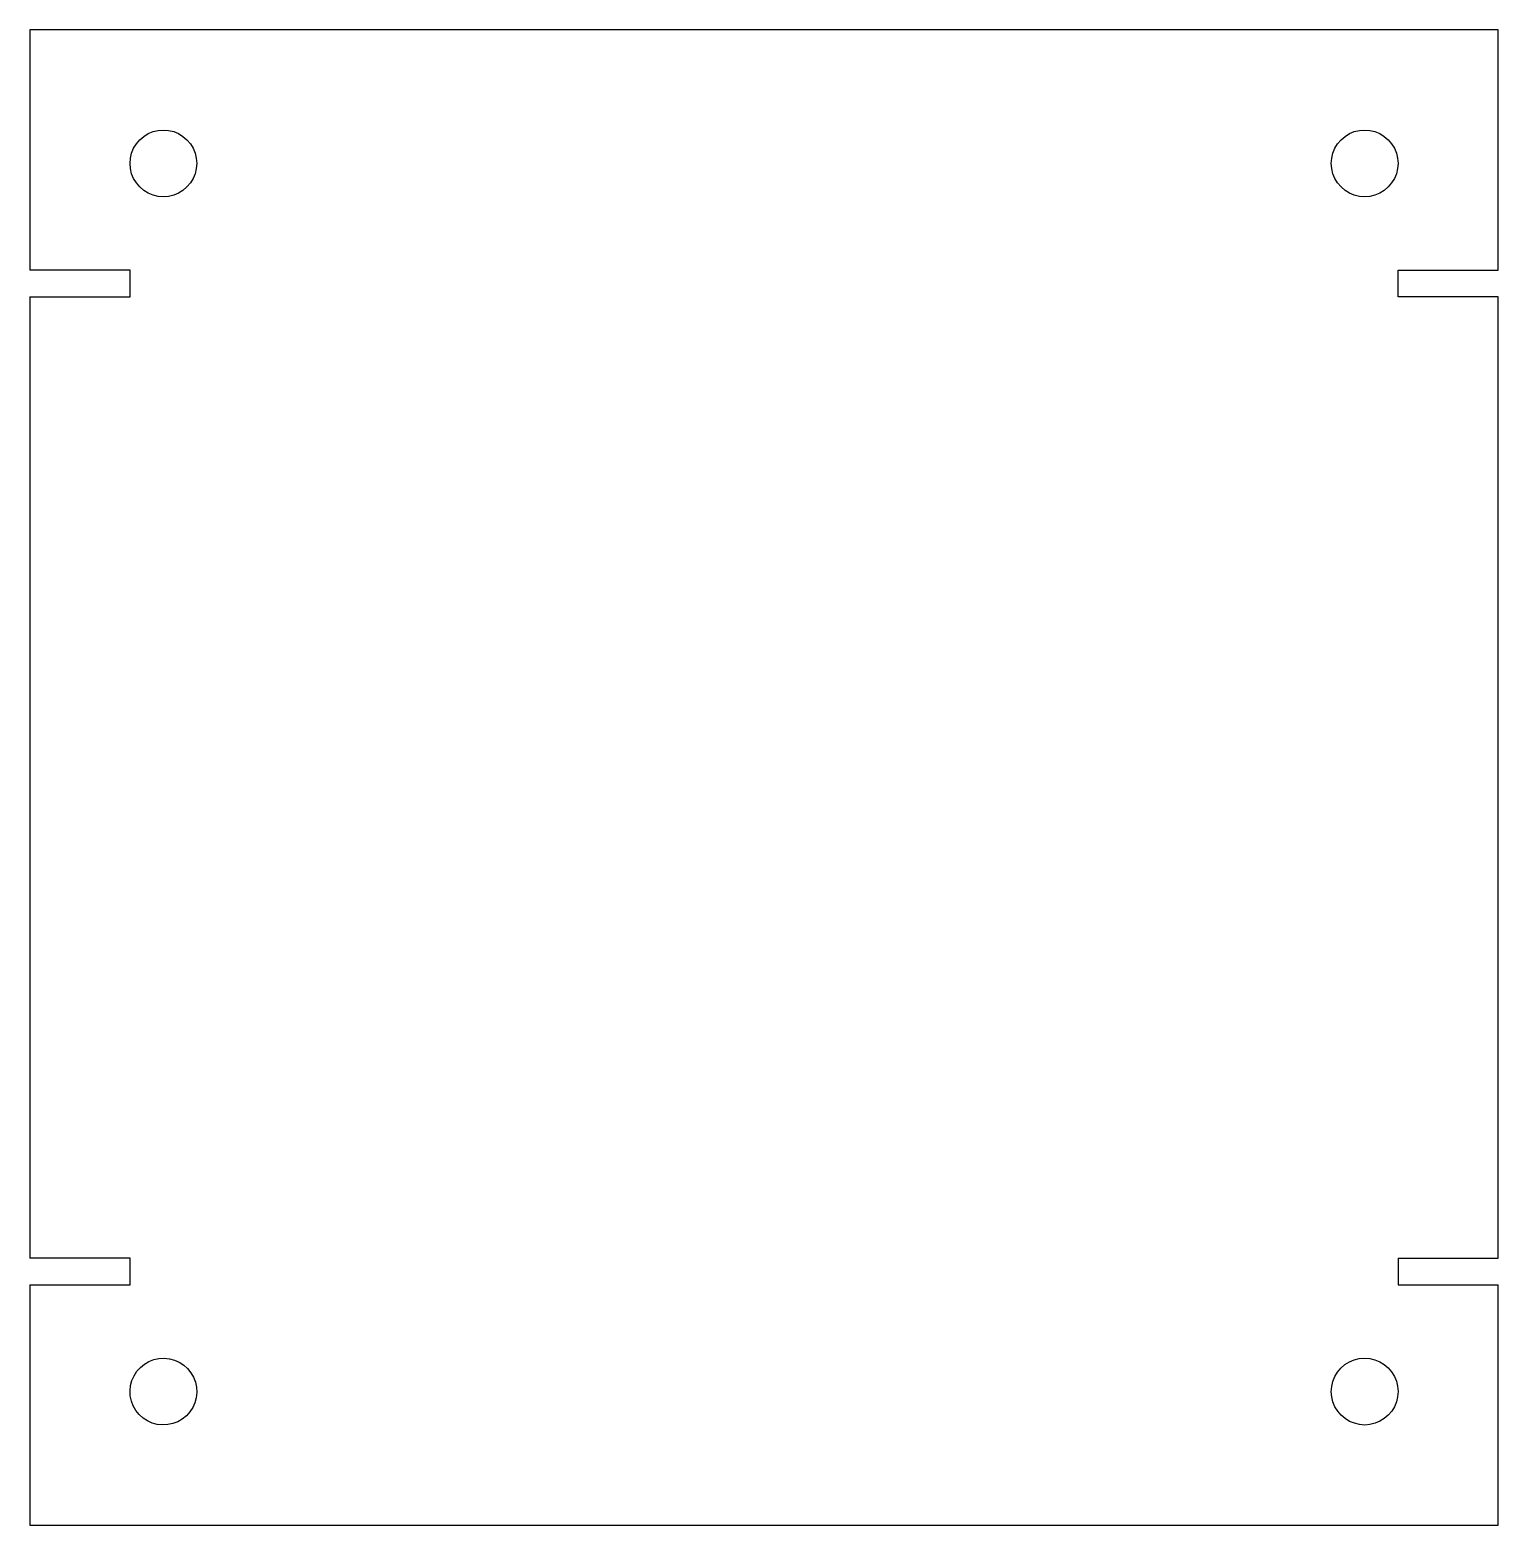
# Model space of a CAD drawing. Extents: x -107 to 113, y -111 to 113.
import ezdxf

# ---------------------------------------------------------------- set-up
doc = ezdxf.new("R2010")
doc.units = 0
doc.layers.get('0').update_dxf_attribs({"linetype": 'CONTINUOUS'})

msp = doc.modelspace()

# ---------------------------------------------------------------- linework, layer by layer
for p, q in [((-106.8, 112.98), (-106.8, 76.98)), ((113.2, 112.98), (-106.8, 112.98)), ((113.2, 76.98), (113.2, 112.98)), ((-90.85, 95.92), (-90.34, 96.52)), ((-90.34, 96.52), (-89.74, 97.03)), ((-89.74, 97.03), (-89.07, 97.44)), ((-89.07, 97.44), (-88.35, 97.74)), ((-88.35, 97.74), (-87.59, 97.92)), ((-87.59, 97.92), (-86.8, 97.98)), ((-86.8, 97.98), (-86.02, 97.92)), ((-86.02, 97.92), (-85.26, 97.74)), ((-85.26, 97.74), (-84.53, 97.44)), ((-84.53, 97.44), (-83.87, 97.03)), ((-83.87, 97.03), (-83.27, 96.52)), ((-83.27, 96.52), (-82.76, 95.92)), ((89.15, 95.92), (89.66, 96.52)), ((89.66, 96.52), (90.26, 97.03)), ((90.26, 97.03), (90.93, 97.44)), ((90.93, 97.44), (91.65, 97.74)), ((91.65, 97.74), (92.41, 97.92)), ((92.41, 97.92), (93.2, 97.98)), ((93.2, 97.98), (93.98, 97.92)), ((93.98, 97.92), (94.74, 97.74)), ((94.74, 97.74), (95.47, 97.44)), ((95.47, 97.44), (96.13, 97.03)), ((96.13, 97.03), (96.73, 96.52)), ((96.73, 96.52), (97.24, 95.92)), ((-91.74, 93.77), (-91.56, 94.53)), ((-91.56, 94.53), (-91.26, 95.25)), ((-91.26, 95.25), (-90.85, 95.92)), ((-82.76, 95.92), (-82.35, 95.25)), ((-82.35, 95.25), (-82.05, 94.53)), ((-82.05, 94.53), (-81.87, 93.77)), ((88.26, 93.77), (88.44, 94.53)), ((88.44, 94.53), (88.74, 95.25)), ((88.74, 95.25), (89.15, 95.92)), ((97.24, 95.92), (97.65, 95.25)), ((97.65, 95.25), (97.95, 94.53)), ((97.95, 94.53), (98.13, 93.77)), ((-91.8, 92.98), (-91.74, 93.77)), ((-91.74, 92.2), (-91.8, 92.98)), ((-91.56, 91.44), (-91.74, 92.2)), ((-81.87, 92.2), (-82.05, 91.44)), ((-81.87, 93.77), (-81.8, 92.98)), ((-81.8, 92.98), (-81.87, 92.2)), ((88.2, 92.98), (88.26, 93.77)), ((88.26, 92.2), (88.2, 92.98)), ((88.44, 91.44), (88.26, 92.2)), ((98.13, 92.2), (97.95, 91.44)), ((98.13, 93.77), (98.2, 92.98)), ((98.2, 92.98), (98.13, 92.2)), ((-91.26, 90.71), (-91.56, 91.44)), ((-90.85, 90.05), (-91.26, 90.71)), ((-90.34, 89.45), (-90.85, 90.05)), ((-82.76, 90.05), (-83.27, 89.45)), ((-82.35, 90.71), (-82.76, 90.05)), ((-82.05, 91.44), (-82.35, 90.71)), ((88.74, 90.71), (88.44, 91.44)), ((89.15, 90.05), (88.74, 90.71)), ((89.66, 89.45), (89.15, 90.05)), ((97.24, 90.05), (96.73, 89.45)), ((97.65, 90.71), (97.24, 90.05)), ((97.95, 91.44), (97.65, 90.71)), ((-89.74, 88.94), (-90.34, 89.45)), ((-89.07, 88.53), (-89.74, 88.94)), ((-88.35, 88.23), (-89.07, 88.53)), ((-87.59, 88.05), (-88.35, 88.23)), ((-86.8, 87.98), (-87.59, 88.05)), ((-86.02, 88.05), (-86.8, 87.98)), ((-85.26, 88.23), (-86.02, 88.05)), ((-84.53, 88.53), (-85.26, 88.23)), ((-83.87, 88.94), (-84.53, 88.53)), ((-83.27, 89.45), (-83.87, 88.94)), ((90.26, 88.94), (89.66, 89.45)), ((90.93, 88.53), (90.26, 88.94)), ((91.65, 88.23), (90.93, 88.53)), ((92.41, 88.05), (91.65, 88.23)), ((93.2, 87.98), (92.41, 88.05)), ((93.98, 88.05), (93.2, 87.98)), ((94.74, 88.23), (93.98, 88.05)), ((95.47, 88.53), (94.74, 88.23)), ((96.13, 88.94), (95.47, 88.53)), ((96.73, 89.45), (96.13, 88.94)), ((-91.8, 76.98), (-106.8, 76.98)), ((-91.8, 72.98), (-91.8, 76.98)), ((98.2, 72.98), (98.2, 76.98)), ((98.2, 76.98), (113.2, 76.98)), ((-106.8, 72.98), (-106.8, -71.02)), ((-106.8, 72.98), (-91.8, 72.98)), ((113.2, 72.98), (98.2, 72.98)), ((113.2, -71.02), (113.2, 72.98)), ((-91.8, -71.02), (-106.8, -71.02)), ((-91.8, -75.02), (-91.8, -71.02)), ((98.2, -71.02), (113.2, -71.02)), ((98.2, -71.02), (98.2, -75.02)), ((-106.8, -75.02), (-106.8, -111.02)), ((-106.8, -75.02), (-91.8, -75.02)), ((98.2, -75.02), (113.2, -75.02)), ((113.2, -111.02), (113.2, -75.02)), ((-90.25, -87.39), (-89.64, -86.89)), ((-89.64, -86.89), (-88.96, -86.5)), ((-88.96, -86.5), (-88.22, -86.22)), ((-88.22, -86.22), (-87.46, -86.06)), ((-87.46, -86.06), (-86.67, -86.02)), ((-86.67, -86.02), (-85.89, -86.1)), ((-85.89, -86.1), (-85.13, -86.3)), ((-85.13, -86.3), (-84.42, -86.62)), ((-84.42, -86.62), (-83.76, -87.05)), ((-83.76, -87.05), (-83.18, -87.57)), ((89.65, -87.49), (90.25, -86.98)), ((90.25, -86.98), (90.92, -86.57)), ((90.92, -86.57), (91.64, -86.26)), ((91.64, -86.26), (92.4, -86.08)), ((92.4, -86.08), (93.18, -86.02)), ((93.18, -86.02), (93.97, -86.08)), ((93.97, -86.08), (94.73, -86.26)), ((94.73, -86.26), (95.46, -86.56)), ((95.46, -86.56), (96.13, -86.96)), ((96.13, -86.96), (96.72, -87.47)), ((-91.72, -90.1), (-91.52, -89.35)), ((-91.52, -89.35), (-91.2, -88.63)), ((-91.2, -88.63), (-90.77, -87.97)), ((-90.77, -87.97), (-90.25, -87.39)), ((-83.18, -87.57), (-82.68, -88.18)), ((-82.68, -88.18), (-82.29, -88.86)), ((-82.29, -88.86), (-82.01, -89.6)), ((-82.01, -89.6), (-81.85, -90.36)), ((88.26, -90.24), (88.44, -89.48)), ((88.44, -89.48), (88.74, -88.76)), ((88.74, -88.76), (89.14, -88.09)), ((89.14, -88.09), (89.65, -87.49)), ((96.72, -87.47), (97.23, -88.07)), ((97.23, -88.07), (97.65, -88.74)), ((97.65, -88.74), (97.95, -89.46)), ((97.95, -89.46), (98.13, -90.22)), ((-91.8, -90.88), (-91.72, -90.1)), ((-91.76, -91.67), (-91.8, -90.88)), ((-91.6, -92.44), (-91.76, -91.67)), ((-81.81, -91.15), (-81.89, -91.93)), ((-81.85, -90.36), (-81.81, -91.15)), ((88.2, -91.03), (88.26, -90.24)), ((88.26, -91.81), (88.2, -91.03)), ((88.44, -92.57), (88.26, -91.81)), ((98.14, -91.79), (97.95, -92.55)), ((98.13, -90.22), (98.2, -91)), ((98.2, -91), (98.14, -91.79)), ((-91.32, -93.17), (-91.6, -92.44)), ((-90.93, -93.85), (-91.32, -93.17)), ((-90.43, -94.46), (-90.93, -93.85)), ((-82.84, -94.06), (-83.36, -94.64)), ((-82.41, -93.4), (-82.84, -94.06)), ((-82.09, -92.69), (-82.41, -93.4)), ((-81.89, -91.93), (-82.09, -92.69)), ((88.75, -93.3), (88.44, -92.57)), ((89.16, -93.96), (88.75, -93.3)), ((89.67, -94.56), (89.16, -93.96)), ((97.25, -93.95), (96.74, -94.54)), ((97.66, -93.28), (97.25, -93.95)), ((97.95, -92.55), (97.66, -93.28)), ((-89.85, -94.98), (-90.43, -94.46)), ((-89.19, -95.41), (-89.85, -94.98)), ((-88.47, -95.73), (-89.19, -95.41)), ((-87.72, -95.93), (-88.47, -95.73)), ((-86.94, -96.01), (-87.72, -95.93)), ((-86.15, -95.97), (-86.94, -96.01)), ((-85.38, -95.81), (-86.15, -95.97)), ((-84.65, -95.53), (-85.38, -95.81)), ((-83.97, -95.14), (-84.65, -95.53)), ((-83.36, -94.64), (-83.97, -95.14)), ((90.27, -95.07), (89.67, -94.56)), ((90.94, -95.48), (90.27, -95.07)), ((91.66, -95.77), (90.94, -95.48)), ((92.42, -95.96), (91.66, -95.77)), ((93.21, -96.02), (92.42, -95.96)), ((93.99, -95.95), (93.21, -96.02)), ((94.75, -95.77), (93.99, -95.95)), ((95.48, -95.47), (94.75, -95.77)), ((96.14, -95.05), (95.48, -95.47)), ((96.74, -94.54), (96.14, -95.05)), ((-106.8, -111.02), (113.2, -111.02))]:
    msp.add_line(p, q)

doc.saveas('drawing.dxf')
